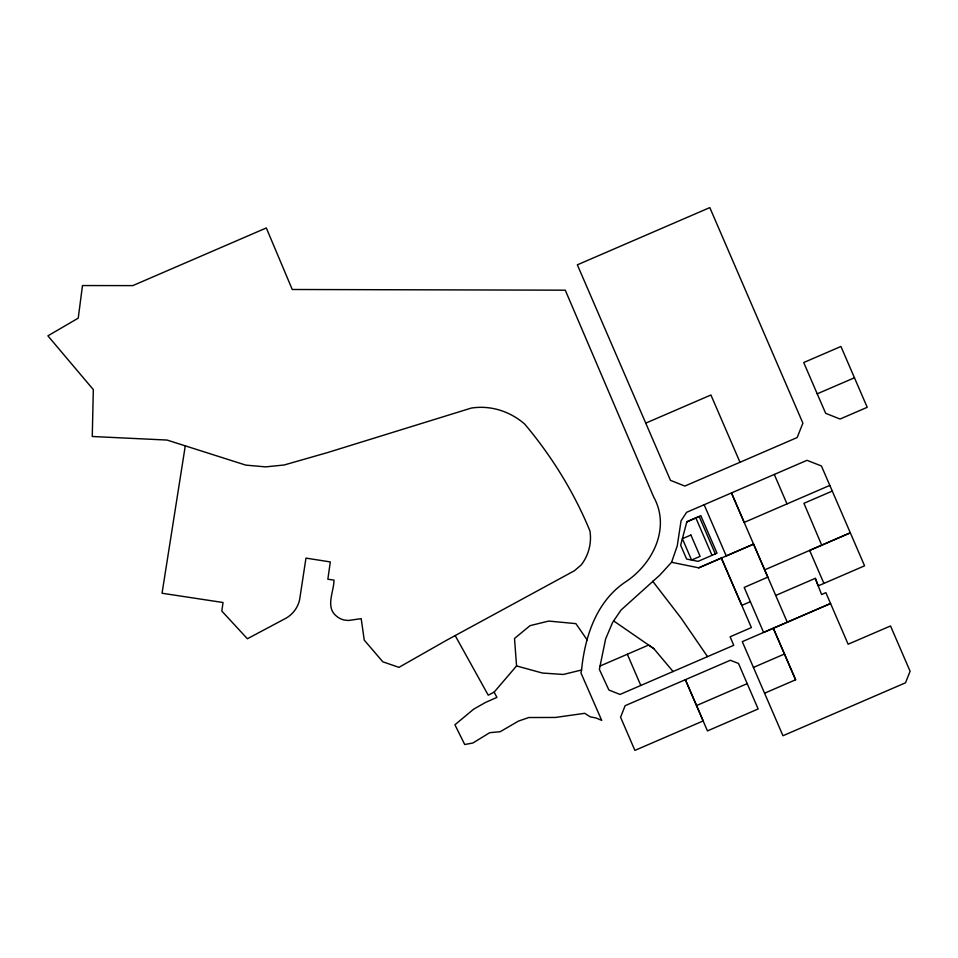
<?xml version="1.0" encoding="UTF-8"?>
<svg xmlns="http://www.w3.org/2000/svg" width="958" height="958" viewBox="0 0 958 958"><rect width="100%" height="100%" fill="white"/><g stroke="black" fill="none" stroke-linecap="round" stroke-linejoin="round"><path stroke-width="1.44" d="M185.289 445.853L162.046 593.241L223.034 602.51L221.825 611.06L247.38 638.758L286.49 617.934C293.064 613.994 297.914 607.36 299.591 599.876L305.973 558.107L330.306 561.927L327.852 579.243L333.983 580.105C334.007 591.721 325.013 607.144 336.593 616.234A18.082 18.082 0 0 0 344.209 620.018L348.425 620.485L361.19 618.652L364.256 640.124L382.817 661.81L398.935 667.355L446.991 640.028L574.405 570.752L581.219 564.921A44.367 44.367 0 0 0 589.96 530.995C574.105 492.388 551.628 456.044 524.709 424.095C510.051 411.269 490.628 405.066 471.288 408.072L327.325 452.631L284.167 464.989L265.665 466.881L245.799 465.121L167.075 440.057L92.267 436.489L93.321 389.607L47.9 335.851L78.233 318.152L82.484 285.556L132.803 285.616L266.312 227.956L292.25 289.496L565.268 290.178L653.631 496.879C671.043 528.253 652.41 564.825 624.448 582.644C596.032 602.319 584.835 637.106 581.566 669.989L580.943 672.911L601.708 720.38L596.032 717.961L590.272 716.871L584.727 713.315L555.377 717.458L528.732 717.53L518.35 721.146L500.196 731.72L489.754 732.678L472.833 743.025L464.714 744.51L454.93 724.775L473.611 709.195L485.287 702.561L496.915 697.388L494.148 692.119L516.554 665.93L514.506 638.483L530.037 625.658L548.718 621.071L575.89 623.634L587.134 639.872M600.055 666.026L599.373 669.379L608.893 690.011L620.018 694.442L733.756 645.297L730.104 636.783L751.395 627.574L721.362 558.071L698.753 567.831L671.57 562.286L659.954 574.992L621.012 610.066L612.605 622.46L605.636 638.89L600.055 666.026L648.65 645.045L653.823 648.65L673.091 671.546M671.57 562.286L677.246 545.928L681.054 520.829L686.599 512.314L807.007 460.319L821.425 465.983L864.583 565.819L818.228 585.865L815.282 578.345L775.717 595.445M494.148 692.119L488.233 695.185L455.17 635.573M739.995 462.271L797.164 437.543L802.888 423.137L709.806 207.599L577.351 264.827L670.456 480.329L684.838 486.065L739.995 462.271L710.92 394.995L645.728 423.137M829.784 485.419L744.198 522.409L731.469 492.939L787.272 622.209L763.598 632.436L744.198 587.422L767.813 577.135L753.563 544.132L726.236 555.939L704.142 504.746M698.753 567.831L753.563 544.132M764.688 569.854L850.297 532.828L809.642 550.419L823.904 583.386M750.401 601.672L741.815 605.384L721.362 558.071M787.272 622.209L830.562 603.504L848.129 644.219L890.521 625.969L910.1 671.259L905.514 682.791L782.961 735.744L742.282 641.644L830.562 603.504L825.856 592.655L821.569 594.511L815.282 578.345M753.443 667.427L784.482 654.003L795.607 679.785L764.592 693.197M696.514 705.567L747.204 683.653L738.498 663.451L730.355 660.266L625.131 705.687L620.568 717.219L634.891 750.401L703.184 720.931L685.365 679.689L707.459 730.906L758.149 708.968L747.204 683.653M817.21 393.822L854.452 377.775L867.218 407.306L840.046 419.041L825.664 413.305L817.21 393.822L803.726 362.531L840.944 346.473L854.452 377.775M686.802 521.93L699.22 516.578L715.327 553.904M832.263 491.083L803.942 503.297L821.725 545.186M581.566 669.989L563.316 674.456L542.36 673.031L516.554 665.93M613.659 620.916L653.823 648.65M652.709 581.255L681.054 618.066L707.543 656.637M784.482 654.003L773.298 628.22L795.607 679.785M774.292 474.45L786.997 503.908M695.903 518.003L712.01 555.329M627.358 654.29L640.806 685.461M686.862 521.691L680.647 545.222L686.611 559.029L698.035 561.364L717.015 553.173L700.825 515.667L686.862 521.691M690.91 535.031L682.371 538.707L691.58 560.047L700.118 556.359L690.91 535.031"/></g></svg>
